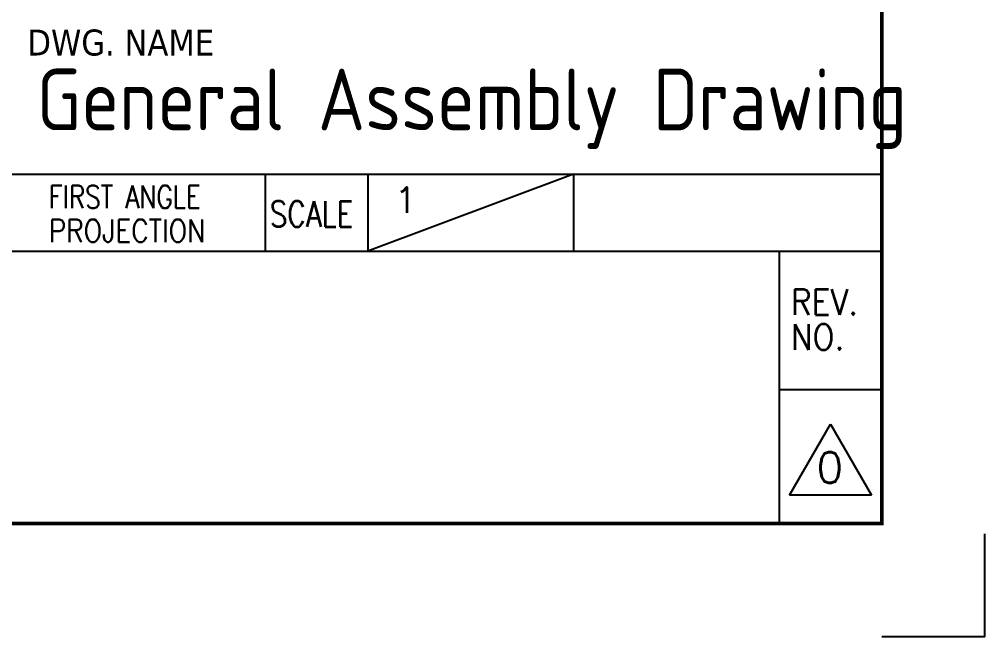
# Model space of a CAD drawing. Header units: millimetres. Extents: x 58520 to 122350, y -311274 to -166540.
# Drawn here: x 66563 to 68880, y -173866 to -172385 of the extents above; entities that cross this region are included whole.
import ezdxf

# ---------------------------------------------------------------- set-up
doc = ezdxf.new("R2010")
doc.units = ezdxf.units.MM
doc.header["$LTSCALE"] = 13
doc.layers.add('1', color=4, linetype='Continuous')
doc.layers.add('2', color=3, linetype='Continuous')
doc.layers.add('paper', color=254, linetype='Continuous', plot=False)
doc.layers.add('铁心', color=3, linetype='Continuous', lineweight=0)
doc.styles.add('ROMANS', font='romans.shx', dxfattribs={"bigfont": 'whgtxt.shx'})
doc.styles.get("Standard").update_dxf_attribs({"font": 'gbenor.shx', "bigfont": 'gbcbig.shx'})
doc.styles.add('Tahoma_txtstyle_30.40_0_0', font='tahoma.ttf')

msp = doc.modelspace()

# ---------------------------------------------------------------- linework, layer by layer
at = {"layer": '1', "const_width": 8.63}
msp.add_lwpolyline([(59160.93, -173594.86), (68633.25, -173594.86), (68633.25, -166786.63), (59160.93, -166786.63), (59160.93, -173594.86)], dxfattribs=at)
at = {"layer": '2'}
for p, q in [((64933.12, -172756.17), (68633.25, -172756.17)), ((67153.2, -172756.17), (67153.2, -172941.18)), ((67893.22, -172756.17), (67399.87, -172941.18)), ((67399.87, -172756.17), (67399.87, -172941.18)), ((67893.22, -172756.17), (67893.22, -172941.18)), ((66536.51, -172941.18), (68633.25, -172941.18)), ((68386.57, -172941.18), (68386.57, -173594.86)), ((68386.57, -173273.39), (68633.25, -173273.39)), ((68411.24, -173527), (68509.91, -173356.1)), ((68509.91, -173356.1), (68608.58, -173527)), ((68608.58, -173527), (68411.24, -173527))]:
    msp.add_line(p, q, dxfattribs=at)
at = {"layer": 'paper'}
for q in [(68879.92, -173619.53), (68633.25, -173866.21)]:
    msp.add_line((68879.92, -173866.21), q, dxfattribs=at)

# ---------------------------------------------------------------- texts
at = {"layer": '1', "color": 4}
msp.add_text('General Assembly Drawing', height=148.005, dxfattribs=at).set_placement((66604.82, -172651.25))
at = {"layer": '2', "style": 'ROMANS'}
for s, height, width, p in [('FIRST ANGLE', 54.2685, 0.8, (66633.87, -172838.04)), ('SCALE', 61.669, 0.8, (67164.1, -172882.76)), ('PROJECTION', 54.269, 0.86, (66633.87, -172919.37)), ('REV.', 61.669, 0.9, (68414.62, -173093.81)), ('NO.', 61.669, 0.9, (68414.62, -173177.91))]:
    msp.add_text(s, height=height, dxfattribs=dict(at, width=width)).set_placement(p)
msp.add_text('1', height=61.67, dxfattribs=at).set_placement((67463.95, -172848.98))
at = {"layer": '2', "color": 4, "style": 'ROMANS'}
msp.add_text('0', height=74, dxfattribs=at).set_placement((68476.77, -173497.39))
at = {"layer": '铁心', "style": 'Tahoma_txtstyle_30.40_0_0'}
msp.add_text('DWG. NAME', height=62.307, dxfattribs=at).set_placement((66582.68, -172471.78))

doc.saveas('drawing.dxf')
